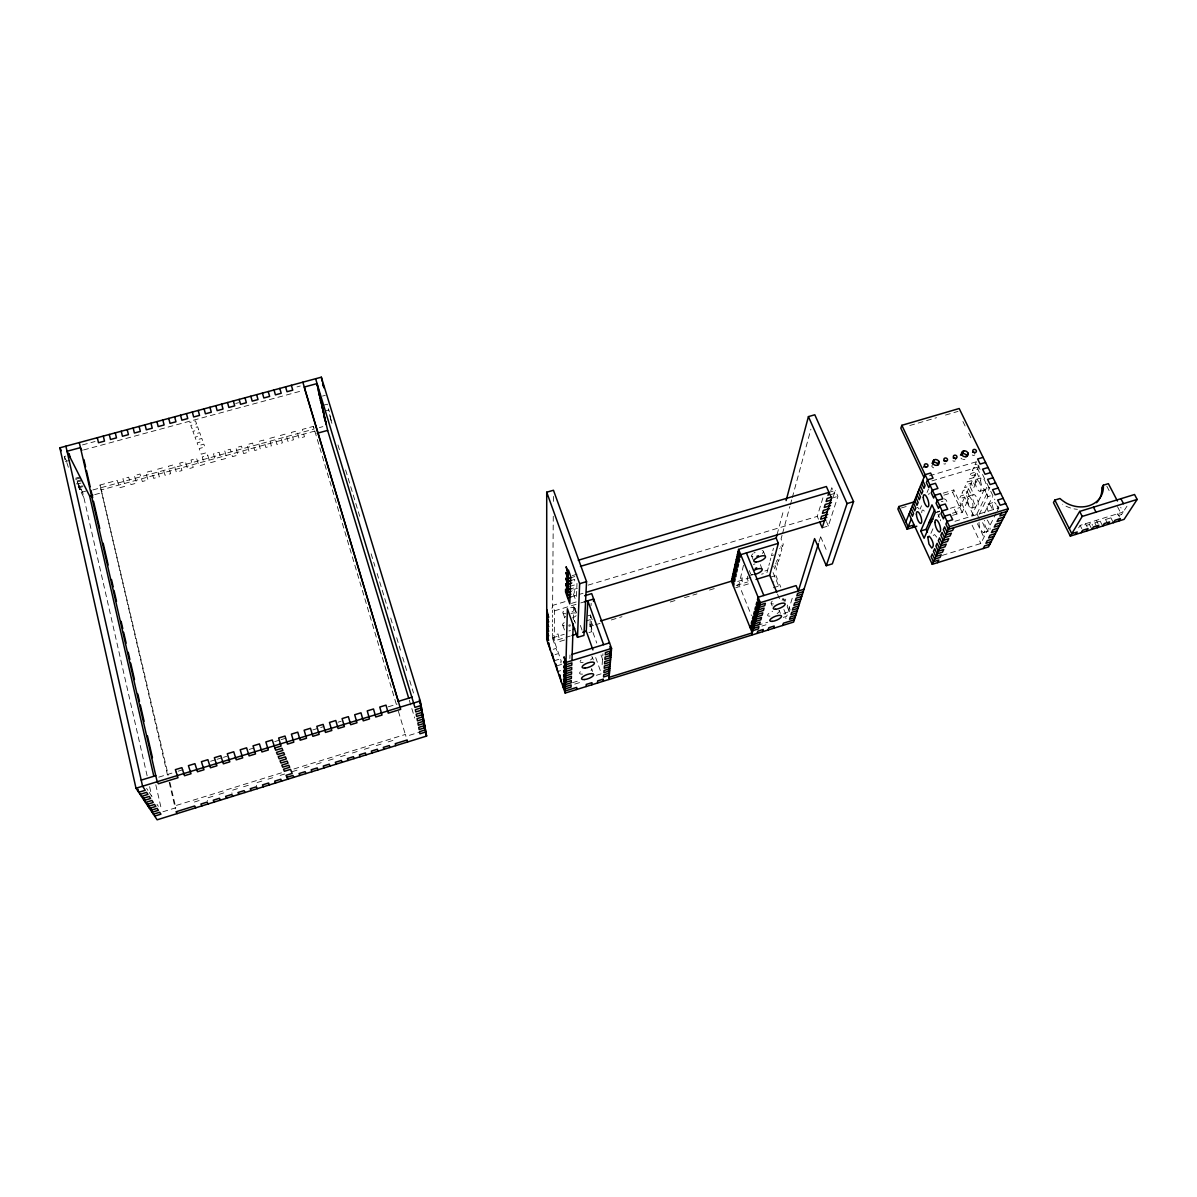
<?xml version="1.0" encoding="UTF-8"?>
<svg xmlns="http://www.w3.org/2000/svg" width="1197" height="1197" viewBox="0 0 1197 1197"><rect width="100%" height="100%" fill="white"/><g stroke="black" fill="none" stroke-linecap="round" stroke-linejoin="round"><path stroke-width="0.75" stroke-dasharray="5 3.75" d="M554.211 643.163L552.371 637.896L552.416 633.422M552.43 631.163L552.445 628.889M552.46 626.6L552.475 624.295M552.49 621.991L552.505 619.657M552.535 617.308L552.55 614.959M552.565 612.595L552.58 610.201M553.268 516.251L552.595 607.807L549.662 608.689M553.388 501.393L553.418 495.827M565.059 601.642L552.61 605.398L554.525 610.844L554.226 640.949L570.236 636.056M569.877 658.589L569.996 654.998M573.333 619.896L573.782 606.939L570.58 607.852M574.246 593.218L574.336 590.495M576.505 596.375L576.984 583.388M588.954 632.57L591.752 631.702L589.882 626.48L590.51 615.063L586.246 616.35M591.034 605.667L591.168 603.288M591.887 629.457L590.136 621.946M602.136 664.649L602.944 653.757M743.487 565.268L738.938 584.63L751.462 615.617M747.751 576.221L747.182 578.585L749.247 583.657L743.816 585.303L741.766 580.231L742.32 577.882L738.235 579.124M768.265 567.797L766.993 572.54L761.606 574.186M768.893 565.403L769.536 562.994M770.18 560.57L770.823 558.131M772.14 553.209L771.481 555.677L774.22 554.839M772.798 550.725L773.457 548.226M777.092 534.52L783.736 509.518M782.045 535.373L781.057 538.964L783.257 544.171L782.554 546.7L780.923 542.81M782.524 533.563L789.855 506.57M790.349 504.775L791.816 499.373M792.309 497.578L810.893 429.184M779.127 559.134L778.454 561.588L776.314 556.47M780.489 554.211L779.801 556.68L778.364 553.253M773.292 587.757L778.693 586.096L779.367 583.762L780.773 587.158M785.741 599.128L785.052 601.433L783.631 598.006M783.272 617.383L786.713 616.305L792.968 595.837M818.494 519.229L817.252 516.386L823.356 496.426M789.332 611.712L790.035 609.438L787.88 604.276L787.192 606.565L789.332 611.712L783.885 613.403L786.025 618.58M830.808 490.785L831.765 487.718L834.339 493.553L829.596 494.96M818.972 542.032L820.633 536.78L817.626 537.692M833.366 496.59L835.311 490.486L828.952 492.371M822.219 527.802L828.369 525.947L837.9 496.336L835.311 490.486M933.69 467.862A3.352 2.873 20.5 0 1 931.79 466.217L932.927 463.434M920.119 509.054L921.51 505.747M927.047 492.491L928.438 489.184M930.922 533.368L933.795 526.875M938.104 517.134L939.54 513.887M933.211 535.478L934.588 534.565L936.712 537.139M943.864 495.154L952.707 492.476L953.844 489.947L961.041 505.044L950.358 508.291M976.273 461.952L975.001 464.72L977.725 463.897M952.617 515.338L962.208 512.421L967.056 502.037L961.804 503.638L968.149 516.924M976.947 513.872L989.829 487.568L984.383 489.214L971.65 515.488L976.947 513.872L979.715 519.618M979.131 514.53L987.974 496.59L992.074 495.334M984.488 512.9L992.627 496.546M942.263 555.393L980.822 543.498L995.964 513.573M997.385 510.76L998.822 507.917L997.565 505.314M1078.647 527.832L1080.143 525.378L1123.175 512.047L1120.721 507.319M1087.205 526.979L1085.544 523.702L1084.033 526.156L1089.42 524.495L1090.946 522.042L1092.607 525.303M1097.29 527.697L1094.791 522.82L1096.332 520.366L1098.008 523.628M1094.791 522.82L1100.163 521.159L1101.719 518.69M1108.048 524.361L1105.534 519.498L1107.09 517.029M1105.534 519.498L1110.891 517.837L1112.462 515.368M1119.509 516.954L1117.818 513.708L1116.232 516.176L1121.574 514.515L1126.976 506.196M281.475 772.828L174.687 805.925L175.824 807.766L162.029 812.045M293.938 768.968L405.484 734.404L405.918 736.409L419.025 732.34M572.495 682.694L579.318 680.584M596.345 675.317L601.448 673.731L595.373 656.704M757.372 625.403L767.726 622.201M194.393 802.005L200.572 800.09M212.901 796.274L206.737 798.175L207.44 801.077M219.051 794.359L225.186 792.459M237.44 788.658L231.32 790.559L232.038 793.431M243.56 786.758L249.679 784.858M261.874 781.072L255.784 782.973L256.517 785.831M267.963 779.187L274.038 777.302M280.113 775.417L284.662 774.01M292.248 771.661L298.292 769.776M304.337 767.905L310.367 766.035M316.397 764.165L322.412 762.294M328.427 760.439L334.427 758.569M340.427 756.713L346.427 754.858M352.397 753.003L358.382 751.147M364.352 749.292L370.307 747.452M376.262 745.596L382.202 743.756M388.142 741.916L394.067 740.075L393.618 738.085M574.74 684.1L581.069 682.14M761.89 626.061L765.99 624.789M554.046 660.804L559.717 659.068L561.109 663.063M983.934 532.381L989.291 530.735A6.239 2.244 71.7 0 1 985.804 527.383A6.239 2.244 71.7 0 1 984.398 520.306M557.308 665.712L561.573 664.395M557.742 671.502L560.585 670.619M564.565 640.006L559.852 641.442L558.056 633.946L552.386 635.667L561.363 661.492M735.676 587.802L738.384 586.964L737.023 583.582M770.434 577.193L774.489 575.952L775.132 573.587L777.242 578.675L776.584 581.024L772.529 582.266M954.967 521.293L998.822 507.917M553.209 649.313L556.036 648.445L557.877 653.757L555.049 654.624M158.812 777.137L176.572 771.691M178.203 771.182L183.081 769.701M210.597 761.262L215.43 759.781M217.046 759.287L221.879 757.806M223.48 757.312L226.712 756.324M249.171 749.442L253.973 747.96M274.726 741.601L279.5 740.135M281.1 739.656L285.874 738.19M312.806 729.931L317.549 728.479M320.706 727.522L323.863 726.549M338.033 722.21L341.175 721.237M388.292 706.799L397.18 704.075M936.847 511.897L939.6 511.059M936.129 512.615L939.69 511.523M586.021 620.959L590.256 619.672L592.156 624.939L590.39 617.368M952.378 513.274L957.869 511.598L956.717 514.097L954.413 509.219L959.889 507.558L979.071 466.022L973.67 467.638L972.338 470.556L977.725 468.94L980.178 473.967L978.832 476.855L976.393 471.842L971.006 473.458L969.69 476.331L975.061 474.715L977.485 479.713L976.154 482.571L973.745 477.573L968.388 479.189L967.086 482.032L972.428 480.416L974.837 485.398L973.52 488.226L971.111 483.244L965.799 484.86L964.513 487.658L969.824 486.057L972.203 491.024L970.902 493.792L968.523 488.855L963.241 490.441L961.969 493.224L967.251 491.623L969.615 496.56L968.328 499.314L965.964 494.391L960.712 495.977L959.455 498.715L964.707 497.129L974.208 516.999M750.474 575.398L753.182 574.575M764.913 570.999L767.621 570.176M972.024 507.977A6.194 2.199 72.1 0 0 971.036 498.595A6.194 2.199 72.1 0 0 967.371 499.643A6.194 2.199 72.1 0 0 972.024 507.977L977.336 506.361A6.194 2.214 72.1 0 0 976.363 496.979A6.194 2.214 72.1 0 0 972.667 498.042A6.194 2.214 72.1 0 0 977.336 506.361M987.914 504.132L993.345 502.471M552.371 637.896L564.281 634.275M589.882 626.48L593.443 625.388M595.238 624.849L600.595 623.218M611.293 619.956L622.006 616.694M670.215 602.016L677.352 599.847M684.489 597.662L696.983 593.862M709.477 590.061L716.629 587.877M737.696 581.473L751.237 577.343M736.215 585.453L747.497 582.026M571.418 603.408L576.296 601.926L572.016 589.956M943.206 493.149L953.844 489.947M554.525 610.844L579.049 603.438M580.799 602.914L584.316 601.852M901.416 507.962L908.493 505.837M980.238 491.219L985.655 489.588M968.253 496.171L973.565 494.57M569.592 586.455L574.53 584.974L574.425 587.742L571.149 588.729M931.894 480.91L978.817 466.83M573.812 589.418L577.388 588.355M588.131 585.124L817.252 516.386M570.909 596.914L583.059 593.263M975.974 479.413L981.39 477.783M572.286 575.622L577.328 574.111M831.541 498.236L837.9 496.336M571.493 577.553L574.814 576.55M571.403 580.365L574.725 579.378L574.62 582.191L571.328 583.178M929.485 475.793L976.348 461.773L980.059 469.374M909.75 425.534L936.548 417.693M945.48 415.075L957.989 411.409M81.635 480.76L77.281 481.957L78.404 486.91L84.224 485.309M82.967 486.64L80.079 487.433L81.201 492.356L83.895 497.623L86.768 496.83M78.404 486.91L79.81 489.648L85.6 488.047M167.505 775.058L99.994 485.054L117.186 480.326L119.55 487.792L125.266 486.221L122.902 478.755L128.618 477.184L130.967 484.65L136.667 483.079L134.318 475.613L140.019 474.042L142.353 481.508L148.024 479.937L145.705 472.486L151.391 470.915L153.71 478.366L159.366 476.81L157.076 469.359L162.747 467.803L165.036 475.254L170.692 473.683L168.403 466.246L174.059 464.69L176.333 472.127L181.974 470.571L179.715 463.134L185.355 461.578L187.615 469.015L193.241 467.458L190.996 460.022L196.622 458.481L198.867 465.917L204.478 464.361L202.248 456.94L207.874 455.384M396.282 704.165L313.419 426.371L302.407 429.394L304.472 436.785L298.981 438.297L296.901 430.905L291.38 432.416L293.474 439.823L287.953 441.349L285.859 433.942L280.337 435.469L282.432 442.86L276.911 444.386L274.801 436.98L269.25 438.506L271.375 445.912L265.839 447.439L263.699 440.032L258.148 441.558L260.288 448.98L254.737 450.506L252.597 443.085L247.031 444.626L249.185 452.032L243.619 453.573L241.45 446.152L235.869 447.693L238.038 455.114L232.472 456.641L230.288 449.219L224.692 450.76L226.876 458.182L221.295 459.723L219.096 452.301L213.485 453.843L215.699 461.279L210.088 462.82L206.872 452.601L201.246 454.157L199.196 448.546L204.867 446.99L203.849 444.162L198.163 445.718L197.131 442.875L202.832 441.319L201.814 438.461L196.084 440.017L195.036 437.144L200.782 435.573L199.734 432.671L193.974 434.242L192.912 431.339L198.687 429.753L197.64 426.82L191.849 428.406L190.772 425.459L196.592 423.873L195.515 420.91L189.695 422.481M81.201 492.356L86.977 490.77M92.857 489.947L314.063 429.05L313.419 426.371M319.345 427.598L322.861 426.626M314.826 431.07L101.132 489.947L102.388 492.521L92.827 495.169M323.085 405.334L327.275 404.197L327.918 407.115M75.62 478.202L80.019 476.99M80.244 478.007L75.875 479.204L76.997 484.157L82.832 482.556M324.402 411.17L328.562 410.032L329.19 412.92M77.042 480.985L81.441 479.788M83.61 449.952L301.719 390.865M65.027 459.857L64.279 456.491L68.768 455.279M65.416 461.533L69.905 460.306M322.502 396.072L325.315 395.309M82.458 444.91L95.042 441.513M235.704 403.464L238.622 402.686M296.991 386.9L300.267 386.003M146.588 788.374L147.919 790.424M149.251 792.459L153.186 798.504M157.061 804.414L158.333 806.359M1106.821 486.206L1110.113 492.491M1117.474 506.645L1121.574 514.515M1110.891 517.837L1113.405 522.7M1100.163 521.159L1102.676 526.037M1089.42 524.495L1091.918 529.373M64.279 456.491L67.227 462.266M77.281 481.957L82.773 492.73L147.126 775.791M68.364 467.294L65.76 459.394M1080.143 525.378L1081.804 528.655M962.912 421.494L965.366 426.536M968.657 433.254L971.126 438.297M99.994 485.054L168.238 775.147M982.542 474.461L986.268 482.122M986.897 483.408L994.857 499.777M977.395 523.643L984.547 538.59M972.114 525.229L980.822 543.498M952.707 492.476L962.208 512.421M937.954 514.216L939.48 517.478M826.499 521.668L828.369 525.947M820.633 536.78L827.232 552.012M780.773 546.625L781.865 549.214L781.162 551.712L779.726 548.271M776.359 560.615L777.781 564.011L777.107 566.435L775.701 563.039M775.043 565.448L776.449 568.829L775.791 571.223L773.681 566.151M773.082 572.585L778.693 586.096M763.387 551.278L765.526 556.47M784.05 601.118L782.943 598.455A6.389 2.125 -22.1 0 1 780.698 601.358M777.511 594.071L780.339 600.909M783.885 609.468L786.713 616.305M762.22 569.248L760.11 564.131A6.209 2.199 -22.1 0 1 759.766 565.448M779.337 610.739L780.414 613.373M751.701 556.066L753.841 561.258M771.122 603.288L772.215 605.936M749.307 570.55L750.699 573.962M590.51 615.063L592.41 620.345M590.001 624.221L596.764 643.058M601.029 654.968L602.869 660.071M574.904 608.211L576.819 613.582M592.32 657.138L593.293 659.906M573.782 606.939L576.161 613.657M580.35 625.403L582.146 630.43M575.413 623.083L574.47 620.435A6.344 2.274 -19.8 0 1 574.425 621.692M592.59 671.487L591.617 668.764A6.434 2.14 -19.9 0 1 589.912 671.472M563.054 613.073L564.954 618.46M562.799 625.223L564.67 630.535M328.397 408.701L329.37 411.858M329.669 414.506L330.641 417.648M329.833 415.808L331.27 420.521M330.462 418.666L331.898 423.364M337.988 444.955L340.172 452.092M345.604 469.942L359.728 516.341M371.13 553.822L374.945 566.316M377.115 573.453L387.978 609.138M390.701 618.071L394.501 630.565M396.671 637.702L400.471 650.195M402.641 657.333L407.534 673.402M409.718 680.539L413.519 693.033M409.299 700.17L414.701 718.035M398.421 711.332L405.918 736.409M169.929 782.404L175.824 807.766M169.196 782.314L175.361 808.843M155.79 784.798L161.61 810.219M149.61 786.698L151.675 795.796M78.688 484.71L79.81 489.648M982.572 522.655A6.239 2.229 71.7 0 1 984.667 531.064A6.239 2.229 71.7 0 1 981.181 530.346A6.239 2.229 71.7 0 1 979.071 521.937M988.109 511.373A6.359 2.319 71.8 0 1 988.198 504.012A6.359 2.319 71.8 0 1 992.597 510.341M1077.435 509.323A26.618 22.264 25.5 0 1 1073.993 508.86M1070.597 508.007A26.618 22.264 25.5 0 1 1062.652 504.236M941.366 501.468A3.187 2.738 22.2 0 1 942.952 501.393M964.917 459.394A3.367 2.873 21.2 0 1 963.211 459.439M962.373 459.169A3.367 2.873 21.2 0 1 960.996 458.137M955.116 460.935A1.855 1.586 21 0 1 952.902 460.77M945.675 463.748A1.855 1.586 20.8 0 1 943.864 463.838M974.807 454.875A1.855 1.571 21.5 0 1 972.263 454.995M993.525 509.727A6.359 2.334 71.8 0 1 992.912 503.024A6.359 2.334 71.8 0 1 996.188 504.281M996.921 505.583A6.359 2.334 71.8 0 1 998.059 508.665M987.166 519.962A6.239 2.244 71.7 0 1 990.024 529.448M917.156 507.333A3.217 2.798 21.4 0 1 919.012 508.905M944.059 498.88A3.187 2.753 22.1 0 1 946.827 501.483M928.752 494.69A6.344 2.14 72.4 0 1 929.366 493.239M940.423 520.83A6.389 2.155 72 0 1 940.468 519.633M921.765 512.735A6.15 2.035 72.3 0 1 922.887 510.057A6.15 2.035 72.3 0 1 925.58 513.259M778.933 610.335A6.299 2.065 -22 0 1 777.137 613.567M769.985 616.126A6.299 2.065 -22 0 1 767.801 614.585A6.299 2.065 -22 0 1 772.663 611.218M773.442 603.946A6.389 2.125 -22.1 0 1 772.245 601.193M753.018 574.68A6.224 2.185 -22 0 1 751.132 574.395M762.16 550.56A6.314 2.259 -22.2 0 1 762.294 553.463M752.943 556.785A6.314 2.259 -22.2 0 1 752.778 553.897M753.841 553.074A6.314 2.259 -22.2 0 1 755.157 552.281M753.467 564.46A6.209 2.199 -22.1 0 1 754.993 563.922M582.565 674.106A6.434 2.14 -19.9 0 1 579.617 673.058A6.434 2.14 -19.9 0 1 582.759 670.111M591.737 656.749A6.524 2.214 -19.9 0 1 590.585 659.921M583.134 662.584A6.524 2.214 -19.9 0 1 580.141 661.492M580.38 660.819A6.524 2.214 -19.9 0 1 581.024 660.056M576.131 615.662A6.449 2.334 -19.8 0 1 572.39 617.936M564.76 617.876A6.449 2.334 -19.8 0 1 565.612 616.38M570.954 613.522A6.449 2.334 -19.8 0 1 576.236 613.163M570.43 630.55A6.359 2.259 -19.8 0 1 568.889 630.939M569.024 626.27A6.359 2.259 -19.8 0 1 570.58 625.717M570.131 624.699A6.344 2.274 -19.8 0 1 568.575 625.253M564.341 625.836A6.344 2.274 -19.8 0 1 564.415 622.41M570.64 607.747A6.449 2.349 -19.8 0 1 575.054 608.48A6.449 2.349 -19.8 0 1 571.971 611.891M565.867 613.732A6.449 2.349 -19.8 0 1 562.859 612.49A6.449 2.349 -19.8 0 1 565.972 609.408M985.849 492.251L984.383 489.214L987.989 496.575L985.849 492.251M975.211 482.032A6.299 2.289 72.2 0 0 979.655 491.339A6.299 2.289 72.2 0 0 979.49 482.556A6.299 2.289 72.2 0 0 975.211 482.032M980.612 480.401A6.299 2.304 72.2 0 0 985.056 489.708A6.299 2.304 72.2 0 0 984.907 480.925A6.299 2.304 72.2 0 0 980.612 480.401"/><path stroke-width="1.5" d="M548.54 644.899L548.555 642.669L550.381 650.18M552.206 655.492L552.221 653.293L554.046 660.804M555.887 666.145L555.917 663.976L557.742 671.502M559.598 676.874L559.627 674.719L561.453 682.245M563.308 687.647L563.413 683.397L565.298 688.844L571.059 687.063L571.119 684.923L565.358 686.719L563.518 679.103L565.403 684.579L571.193 682.784L571.268 680.614L565.463 682.425L563.607 674.764L565.523 680.255L571.343 678.445L571.418 676.26L565.582 678.071L563.712 670.35L565.627 675.871L571.493 674.061L571.567 671.861L565.687 673.672L563.817 665.906L565.747 671.442L571.642 669.632L571.717 667.387L565.807 669.213L563.922 661.387L565.867 666.968L571.792 665.143L571.882 662.869L565.927 664.709L564.026 656.824L565.986 662.435L611.562 648.415L591.707 593.622L584.6 595.762M565.193 693.063L567.378 608.764L577.493 637.313L583.927 635.457L586.545 581.622L553.463 490.261L546.715 492.206L546.73 639.617L565.193 693.063L793.626 622.066L818.419 543.767M571.957 660.594L573.213 623.592M577.493 637.313L579.647 583.687L546.715 492.206M576.625 689.502L576.715 687.392L565.238 690.953L563.368 685.537M592.934 649.896L586.261 631.178L587.817 600.789L603.632 644.674M586.141 686.554L586.246 684.43L591.961 682.664L591.827 684.789M593.517 601.463L593.667 599.024L584.316 601.852M597.527 683.008L597.677 680.884L603.378 679.118L603.213 681.243M608.884 679.477L611.562 648.415M609.064 677.352L752.24 632.884L731.427 581.188L738.594 549.408L776.15 538.096L777.092 534.52M733.492 586.291L734.03 583.941L731.966 578.824M750.13 627.647L750.728 625.388L752.838 630.639L758.374 628.919L758.988 626.659L753.437 628.38L751.327 623.128L751.925 620.839L754.05 626.121L759.616 624.385L760.23 622.111L754.664 623.832L752.524 618.55L753.137 616.231L755.277 621.542L760.873 619.807L761.501 617.487L755.891 619.223L753.736 613.911L754.349 611.577L756.519 616.904L762.145 615.168L762.773 612.819L757.132 614.57L754.978 609.228L755.591 606.864L757.761 612.206L763.432 610.47L764.075 608.091L758.404 609.842L756.22 604.485L756.848 602.091L759.033 607.463L764.733 605.712L765.377 603.318L759.676 605.069L757.477 599.682L758.12 597.258L796.095 585.602L798.354 590.959L814.603 538.605L826.274 565.702L832.349 563.847L853.566 501.618L814.798 414.775L808.424 416.616L786.115 500.585M751.641 635.113L760.319 602.66L738.594 549.408M776.808 592.35L769.716 575.248L778.334 543.318L776.15 538.096M757.147 633.408L757.746 631.178L763.252 629.457L762.639 631.702M768.115 629.996L768.758 627.752L774.25 626.046L773.591 628.29M782.703 625.462L783.392 623.203L794.344 619.807M828.01 495.438L828.952 492.371L580.47 566.361M826.274 565.702L847.057 503.563L808.424 416.616M909.062 513.977L932.239 564.311L988.527 546.894L1008.248 508.755L959.186 408.521L901.865 425.309L900.832 428.152L923.979 477.438M914.822 501.708L898.872 506.526L897.885 509.039L907.117 529.194L916.797 526.246M905.875 521.802L925.101 474.685L930.623 473.039L933.047 478.172L927.51 479.817L926.373 482.586L928.797 487.688L929.934 484.965L935.47 483.304L937.909 488.466L932.358 490.127L931.206 492.85L933.645 498.012L934.797 495.304L940.348 493.628L942.802 498.82L937.236 500.496L936.069 503.189L938.508 508.381L939.69 505.703L945.256 504.027L947.725 509.234L942.144 510.924L940.962 513.603L943.416 518.825L944.613 516.176L950.194 514.471L952.662 519.722L947.081 521.428L945.884 524.062L948.353 529.328L1006.872 511.433M933.286 462.431L934.303 459.678M907.117 529.194L911.351 518.944M937.7 464.152L938.867 461.384A3.367 2.888 20.5 0 0 932.643 462.685L932.972 463.553A3.367 2.888 20.5 0 0 936.548 465.349L937.49 465.139A3.367 2.888 20.5 0 0 939.136 462.132L938.822 461.264M912.653 527.503L913.685 525.034L908.134 526.725L898.872 506.526M920.747 530.974L931.969 504.88L935.47 512.316L924.129 538.261L920.747 530.974L926.104 529.343L934.633 509.742M960.533 455.189A3.367 2.873 21.2 0 1 961.55 454.082L963.809 450.85M961.55 454.082L963.525 450.97A3.382 2.873 21.2 0 1 967.879 452.93L968.059 453.199M966.877 456.476L967.894 452.945L968.119 453.678A3.382 2.873 21.2 0 1 966.892 456.281L965.859 456.73M932.239 564.311L949.565 526.695L1008.248 508.755M937.61 562.65L938.822 560.046L933.436 561.707L931.086 556.605L932.268 553.987L934.633 559.104L940.034 557.443L941.261 554.81L935.845 556.485L933.465 551.353L934.677 548.705L937.056 553.837L942.488 552.176L943.73 549.513L938.283 551.189L935.889 546.027L937.116 543.348L939.51 548.51L944.972 546.834L946.229 544.141L940.752 545.832L938.343 540.64L939.57 537.917L941.994 543.124L947.485 541.433L948.757 538.71L943.251 540.401L940.827 535.194L942.069 532.441L944.523 537.648L950.044 535.957L951.331 533.204L945.78 534.894L943.341 529.658L944.598 526.875L947.066 532.126L952.617 530.421L953.934 527.623M983.231 548.54L984.577 545.922L989.889 544.276M1001.365 513.109L999.914 515.937L1005.405 514.261M1117.429 501.004L1108.377 483.663L1103.335 485.219A26.693 22.309 25.4 0 1 1088.806 505.792A26.693 22.309 25.4 0 1 1059.958 498.491L1054.856 500.062L1053.45 502.56L1070.327 536.091L1124.103 519.363L1137.15 499.448L1134.547 494.511L1079.679 511.418L1069.31 528.745M1070.327 536.091L1082.223 516.416L1137.15 499.448M1103.335 485.219L1101.794 487.748A26.618 22.264 25.5 0 1 1096.557 502.725M1075.729 534.401L1077.21 531.977L1071.794 533.653L1054.856 500.062M1081.13 532.725L1082.627 530.286L1088.043 528.61L1086.532 531.049M1091.918 529.373L1093.445 526.934L1098.846 525.259L1097.29 527.697M1102.676 526.037L1104.233 523.583L1109.604 521.907L1108.048 524.361M1113.405 522.7L1114.991 520.246L1120.362 518.57L1118.761 521.039M961.849 454.845L961.789 454.651A3.382 2.873 21.2 0 1 962.777 451.284M286.906 777.332L292.981 775.447L293.759 777.362M426.611 736.065L157.136 819.81L135.994 788.239L59.85 447.813L321.335 377.19L420.282 700.993L426.611 736.065L425.354 731.891M610.575 659.816L604.739 661.612L604.575 663.841L610.38 662.046M800.209 601.268L794.613 602.989L793.88 605.353L799.461 603.632M146.842 804.444L153.246 802.469L151.929 800.464L145.51 802.454L144.837 799.461M610.186 664.275L604.395 666.071L604.216 668.27L610.006 666.49M798.713 605.981L793.162 607.702L792.429 610.036L797.98 608.315M150.792 810.339L157.121 808.379L158.408 810.309L152.094 812.269L151.091 807.84M609.812 668.689L604.051 670.47L603.887 672.654L609.617 670.874L608.645 668.165M797.247 610.65L791.711 612.355L790.993 614.66L796.514 612.954M153.381 814.199L159.665 812.254L160.937 814.169L154.652 816.115M795.781 615.258L790.274 616.964L789.571 619.238L795.062 617.532M609.258 675.198L603.542 676.978L603.707 674.824L609.438 673.043L608.465 670.335M135.994 788.239L420.282 700.993M571.762 654.46L609.542 642.864M1001.066 522.655L995.62 524.331L994.213 527.084L999.645 525.408M274.697 748.035L281.071 746.075L278.647 738.025L285.036 736.065L287.445 744.115L293.804 742.17L291.41 734.12L297.769 732.16L300.163 740.21L306.507 738.265L304.128 730.215L310.472 728.27L312.851 736.32L319.165 734.374L316.816 726.34L323.145 724.394L325.494 732.429L331.808 730.499L329.474 722.464L335.788 720.519L338.108 728.554L344.407 726.624L342.088 718.589L348.387 716.659L350.691 724.694L356.975 722.764L354.686 714.744L360.97 712.813L363.245 720.833L369.499 718.918L367.24 710.898L373.509 708.968L375.753 716.988L382.008 715.073L379.763 707.053L386.003 705.138L388.232 713.158L400.696 709.342L302.841 382.187M998.223 528.161L992.807 529.822L991.415 532.545L996.817 530.884M760.319 602.66L804.025 589.223M140.094 794.359L146.603 792.354L147.949 794.404L141.455 796.409M803.262 591.662L797.591 593.398L796.843 595.822L802.484 594.086M995.41 533.593L990.024 535.254L988.647 537.947L994.019 536.286M611.158 653.008L605.278 654.834L605.458 652.545L611.353 650.719L609.857 646.56M142.817 798.429L149.281 796.439L150.613 798.459L144.164 800.449L143.49 797.441M801.721 596.495L796.095 598.216L795.362 600.61L800.973 598.889M992.627 538.964L987.286 540.625L985.924 543.273L991.251 541.628M141.201 780.115L155.775 775.656M398.481 701.322L412.307 697.088M1003.954 517.074L998.478 518.75L997.041 521.548L1002.502 519.872M1000.617 493.179L995.111 494.855L992.597 489.678L998.089 488.017M933.076 519.139L930.308 519.992L929.231 522.461L931.984 521.623M1003.161 498.356L997.64 500.032L1000.183 505.239L1005.704 503.548M600.61 620.989L731.427 581.188M572.016 635.517L577.358 633.886M582.7 632.27L586.261 631.178M756.04 579.408L769.716 575.248M993.061 477.738L987.57 479.384L990.084 484.531L995.575 482.87M778.334 543.318L740.734 554.66L740.15 557.189L738.01 551.937M829.581 508.575L823.356 510.431L822.444 513.378L827.097 511.987M579.647 583.687L586.545 581.622M847.057 503.563L853.566 501.618M985.565 462.431L980.104 464.062L977.62 458.99L983.081 457.359M571.149 588.729L567.872 589.717L565.732 583.672L567.812 592.455L571.074 591.468M827.711 514.441L821.531 516.296L820.633 519.199L826.798 517.343M988.064 467.518L982.587 469.164L985.071 474.266L990.562 472.62M570.984 594.206L567.737 595.178L565.597 589.178L565.538 591.902L569.802 603.887L570.595 576.131L568.395 569.967L567.662 597.887L570.909 596.914M586.605 592.186L825.885 520.231M831.795 497.054L827.067 498.476L826.125 501.498L830.838 500.092M571.493 577.553L568.171 578.54L565.986 572.45L568.096 581.368L571.403 580.365M831.466 502.62L825.197 504.491L824.269 507.468L830.509 505.598M571.328 583.178L568.021 584.166L565.867 578.106L567.947 586.949M578.256 560.241L826.379 486.521L831.541 498.236L822.219 527.802L819.736 522.087M81.83 450.446L80.453 447.633L67.032 451.254L89.64 496.037L92.827 495.169M317.205 433.269L327.634 430.396L317.07 383.579L304.292 387.035L304.996 389.968L398.421 701.756M961.61 454.381L962.223 455.339A3.382 2.873 21.2 0 0 966.144 456.611M177.186 813.586L176.049 811.761L194.692 805.97L195.784 807.81M201.964 805.88L200.901 804.055L207.096 802.125L208.128 803.965M214.308 802.05L213.275 800.209L219.455 798.279L220.457 800.135M226.607 798.219L225.62 796.364L231.784 794.449L232.757 796.319M1120.901 498.715L1123.489 503.668M1093.459 507.169L1096.018 512.151M59.85 447.813L61.316 450.7M1079.679 511.418L1082.223 516.416M238.891 794.404L237.949 792.549L244.083 790.633L245.011 792.504M251.131 790.604L250.233 788.733L256.353 786.818L257.25 788.703M901.865 425.309L949.565 526.695M922.707 480.536L925.101 485.653L923.994 488.346L921.6 483.259M920.433 486.132L922.797 491.219L921.63 494.077L919.251 489.004M918.099 491.847L920.463 496.905L919.296 499.718L916.947 494.675M926.104 529.343L927.451 532.246M915.795 497.473L918.144 502.516L916.992 505.299L914.658 500.271M913.52 503.039L915.84 508.067L914.717 510.805L912.398 505.807M911.276 508.545L913.58 513.528L912.458 516.251L910.169 511.269M263.355 786.803L262.487 784.918L268.592 783.018L269.445 784.918M275.534 783.018L274.712 781.132L280.801 779.232L281.624 781.132M287.684 779.247L286.068 775.327L292.173 773.442L290.527 769.372L284.377 771.287L283.524 769.237L289.689 767.322L288.851 765.272L282.672 767.172L281.804 765.107L288.013 763.192L287.16 761.097L280.936 763.028L280.068 760.918L286.307 758.988L285.455 756.878L279.185 758.808L278.258 756.594L284.557 754.649L283.719 752.599L277.405 754.544L276.507 752.389L282.851 750.444L281.968 748.26L275.609 750.22L272.258 739.985L265.854 741.931L268.308 749.995L261.919 751.955L259.45 743.906L253.031 745.866L255.515 753.93L249.096 755.891L246.612 747.826L240.178 749.801L242.677 757.866L236.258 759.841L233.744 751.776L227.295 753.751L229.809 761.816L223.36 763.806L220.832 755.726L214.368 757.701L216.911 765.781L210.448 767.771L207.889 759.691L201.41 761.681L203.984 769.761L197.49 771.751L194.916 763.671L188.408 765.661L191.011 773.741L184.503 775.731L181.899 767.651L175.375 769.641L178.009 777.736L158.438 783.751L157.166 781.731L79.286 442.561M746.389 552.954L763.836 595.508M737.457 554.45L739.581 559.687L739.013 562.171L736.888 556.964M736.32 559.448L738.444 564.655L737.876 567.109L735.766 561.917M735.212 564.371L737.322 569.563L736.754 571.986L734.659 566.824M734.12 569.248L736.2 574.41L735.661 576.819L733.581 571.672M733.028 574.066L735.108 579.198L734.569 581.577L732.504 576.46M299.819 775.476L299.055 773.561L305.13 771.676L305.863 773.591M311.908 771.721L311.19 769.791L317.25 767.92L317.938 769.836M609.961 652.545L610.964 655.298L605.098 657.108L604.919 659.367L610.769 657.557L609.782 654.804M568.321 572.839L566.121 566.72L568.246 575.697M323.968 767.965L323.295 766.035L329.34 764.165L329.998 766.095M546.73 609.572L548.615 617.398L546.73 611.966M546.73 614.345L548.6 622.111L546.73 616.724M546.73 619.073L548.585 626.779L546.73 621.408M546.73 623.727L548.585 631.388L546.73 626.046M546.73 628.335L548.57 635.951L546.73 630.624M546.73 632.884L548.555 640.44L546.73 635.143M336.013 764.225L335.369 762.294L341.384 760.409L342.013 762.354M348.013 760.499L347.399 758.554L353.414 756.684L353.998 758.629M324.133 388.023L322.651 383.205L323.325 386.257M419.339 699.721L421.105 705.497L414.925 707.397L315.604 378.731M419.758 702.026L421.509 707.771L415.359 709.671L415.778 711.931L421.913 710.045L420.611 705.751M420.581 706.574L422.332 712.305L416.212 714.19L416.631 716.419L422.736 714.534L420.985 708.833M421.823 712.499L423.14 716.764L417.065 718.634L417.484 720.848L423.529 718.978L421.793 713.307M422.197 715.507L423.933 721.178L417.888 723.033L418.307 725.217L424.322 723.362L423.035 719.128M422.99 719.891L424.711 725.517L418.726 727.387L419.13 729.527L425.1 727.671L423.394 722.06M424.202 725.621L425.489 729.826L419.534 731.666L419.938 733.791L425.878 731.951L424.172 726.355M318.133 389.354L319.075 392.481M316.966 384.746L317.938 387.963M318.327 390.82L319.794 395.638M320.467 398.631L319.015 393.843L321.14 401.623M321.813 404.586L320.362 399.813L321.035 402.776M321.514 404.362L322.472 407.534M323.145 410.466L321.694 405.708L323.803 413.384M323.01 411.544L324.447 416.287M323.669 414.446L325.105 419.159M325.749 422.032L324.312 417.319L326.392 424.875M327.634 430.396L408.761 698.39M291.32 385.284L292.771 390.162L286.996 391.718L285.559 386.84M279.784 388.412L281.205 393.289L275.43 394.86L274.008 389.968M359.983 756.773L359.414 754.813L365.414 752.958L365.953 754.918M268.218 391.539L269.624 396.416L263.834 397.988L262.427 393.095M256.622 394.666L258.013 399.559L252.208 401.145L250.816 396.237M244.996 397.808L246.373 402.716L240.552 404.287L239.176 399.379M233.34 400.95L234.717 405.873L228.866 407.459L227.505 402.521M221.669 404.107L223.016 409.045L217.166 410.631L215.819 405.693M209.954 407.264L211.3 412.217L205.42 413.803L204.089 408.85M371.923 753.063L371.399 751.103L377.369 749.247L377.893 751.207M198.223 410.436L199.54 415.389L193.66 416.99L192.343 412.022M186.463 413.623L187.764 418.576L181.854 420.177L180.567 415.209M174.657 416.795L175.959 421.778L170.034 423.379L168.762 418.396M162.837 419.997L164.109 424.98L158.184 426.581L156.927 421.598M150.987 423.199L152.243 428.197L146.303 429.798L145.061 424.8M383.833 749.367L383.339 747.392L389.309 745.536L389.788 747.512M139.106 426.401L140.348 431.414L134.393 433.03L133.166 428.017M127.211 429.618L128.438 434.646L122.453 436.262L121.241 431.234M115.271 432.85L116.483 437.878L110.498 439.494L109.286 434.466M103.301 436.082L104.498 441.124L98.498 442.74L97.316 437.698M395.728 745.671L395.264 743.681L407.16 739.985L407.578 741.975M83.91 459.528L85.586 466.8M86.423 470.436L90.179 486.805M91.017 490.441L92.693 497.713M93.531 501.348L99.785 528.61M103.137 543.154L108.149 564.969M111.486 579.513L113.161 586.784M113.999 590.42L116.498 601.328M121.106 621.333L122.767 628.605M123.605 632.24L126.119 643.148M128.199 652.23L129.875 659.502M130.712 663.138L134.468 679.507M137.82 694.051L139.48 701.322M140.318 704.958L144.089 721.312M147.426 735.856L152.438 757.671M89.64 496.037L153.71 775.716M148.817 805.416L149.475 808.379L155.834 806.419L154.548 804.444L148.174 806.419L147.5 803.441M69.172 453.633L69.935 457M65.895 446.182L142.578 786.22L145.241 790.289L138.702 792.294L138.029 789.257M321.335 377.19L322.322 381.693M424.426 727.746L424.92 730.514M962.298 453.768A3.367 2.873 21.2 0 1 966.652 455.713M931.999 463.314A3.352 2.873 20.5 0 1 937.984 464.9M953.231 458.017A1.855 1.586 21 0 1 955.64 459.064M943.79 460.845A1.855 1.586 20.8 0 1 945.944 461.503M972.577 452.257A1.855 1.571 21.5 0 1 974.747 452.915M923.545 467.114A1.855 1.601 20.3 0 1 926.448 467.324M754.11 570.281A6.224 2.185 -22 0 1 762.28 569.518A6.224 2.185 -22 0 1 754.349 574.5M758.419 555.752A6.314 2.259 -22.2 0 1 756.893 556.291M756.699 567.812A6.209 2.199 -22.1 0 1 755.232 568.485M574.71 628.545A6.359 2.259 -19.8 0 1 573.453 629.308M927.81 537.124L928.962 544.051L931.715 548.046C935.336 546.146 931.909 538.545 929.186 536.226L927.81 537.124M924.712 466.321A1.87 1.601 20.2 0 0 927.855 466.187A1.87 1.601 20.2 0 0 925.865 463.808A1.87 1.601 20.2 0 0 924.712 466.321M944.268 460.486A1.87 1.586 20.7 0 0 947.411 460.351A1.87 1.586 20.7 0 0 945.421 457.987A1.87 1.586 20.7 0 0 944.268 460.486M953.755 457.673A1.87 1.586 21 0 0 956.882 457.523A1.87 1.586 21 0 0 954.892 455.159A1.87 1.586 21 0 0 953.755 457.673M973.176 451.882A1.87 1.586 21.4 0 0 976.303 451.733A1.87 1.586 21.4 0 0 974.298 449.384A1.87 1.586 21.4 0 0 973.176 451.882M916.393 514.321A6.15 2.005 72.3 0 0 920.613 523.448A6.15 2.005 72.3 0 0 920.194 514.919A6.15 2.005 72.3 0 0 916.393 514.321M923.261 497.518A6.344 2.11 72.4 0 0 927.63 506.9A6.344 2.11 72.4 0 0 927.226 498.042A6.344 2.11 72.4 0 0 923.261 497.518M934.932 522.476A6.389 2.14 72.1 0 0 939.331 532.007A6.389 2.14 72.1 0 0 939.017 523.239A6.389 2.14 72.1 0 0 934.932 522.476M756.16 562.006A6.314 2.244 -22.2 0 0 765.556 557.084A6.314 2.244 -22.2 0 0 757.327 557.473A6.314 2.244 -22.2 0 0 756.16 562.006M772.11 621.378A6.299 2.05 -22 0 0 781.521 616.56A6.299 2.05 -22 0 0 773.367 617.158A6.299 2.05 -22 0 0 772.11 621.378M775.611 609.258A6.404 2.11 -22.1 0 0 785.157 604.365A6.404 2.11 -22.1 0 0 776.913 604.919A6.404 2.11 -22.1 0 0 775.611 609.258M584.45 679.552A6.434 2.125 -19.9 0 0 593.727 674.734A6.434 2.125 -19.9 0 0 584.705 675.572A6.434 2.125 -19.9 0 0 584.45 679.552M585.049 668.106A6.524 2.199 -19.9 0 0 594.46 663.213A6.524 2.199 -19.9 0 0 585.318 664.006A6.524 2.199 -19.9 0 0 585.049 668.106"/></g></svg>
